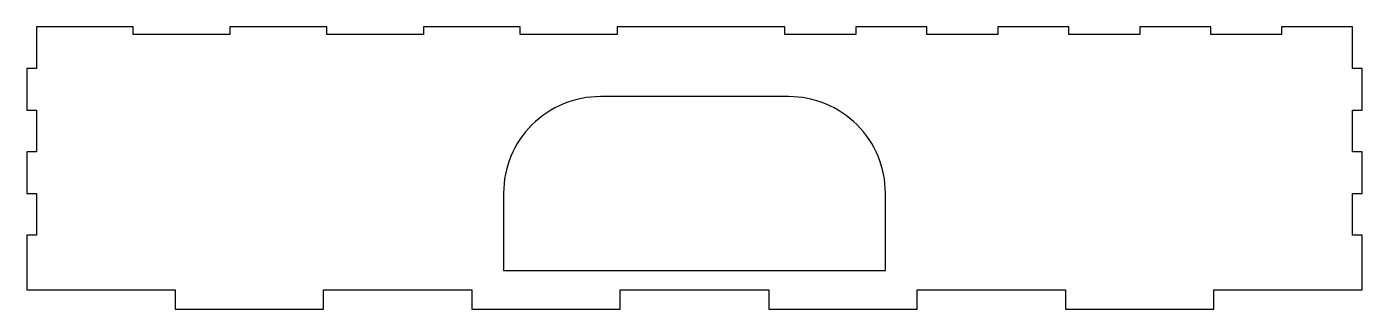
# Model space of a CAD drawing. Header units: millimetres. Extents: x -1577 to -887, y -8 to 138.
import ezdxf

# ---------------------------------------------------------------- set-up
doc = ezdxf.new("R2010")
doc.units = ezdxf.units.MM
doc.layers.get('0').update_dxf_attribs({"linetype": 'CONTINUOUS'})

msp = doc.modelspace()

# ---------------------------------------------------------------- linework, layer by layer
msp.add_lwpolyline([(-1500.83, 1.88), (-1500.83, -8.12), (-1424.17, -8.12), (-1424.17, 1.88), (-1347.5, 1.88), (-1347.5, -8.12), (-1270.83, -8.12), (-1270.83, 1.88), (-1194.17, 1.88), (-1194.17, -8.12), (-1117.5, -8.12), (-1117.5, 1.88), (-1040.83, 1.88), (-1040.83, -8.12), (-964.17, -8.12), (-964.17, 1.88), (-887.5, 1.88), (-887.5, 30.14), (-892.5, 30.14), (-892.5, 51.71), (-887.5, 51.71), (-887.5, 73.29), (-892.5, 73.29), (-892.5, 94.86), (-887.5, 94.86), (-887.5, 116.43), (-892.5, 116.43), (-892.5, 138), (-929.17, 138), (-929.17, 134), (-965.83, 134), (-965.83, 138), (-1002.5, 138), (-1002.5, 134), (-1039.17, 134), (-1039.17, 138), (-1075.83, 138), (-1075.83, 134), (-1112.5, 134), (-1112.5, 138), (-1149.17, 138), (-1149.17, 134), (-1185.83, 134), (-1185.83, 138), (-1272.5, 138), (-1272.5, 134), (-1322.5, 134), (-1322.5, 138), (-1372.5, 138), (-1372.5, 134), (-1422.5, 134), (-1422.5, 138), (-1472.5, 138), (-1472.5, 134), (-1522.5, 134), (-1522.5, 138), (-1572.5, 138), (-1572.5, 116.43), (-1577.5, 116.43), (-1577.5, 94.86), (-1572.5, 94.86), (-1572.5, 73.29), (-1577.5, 73.29), (-1577.5, 51.71), (-1572.5, 51.71), (-1572.5, 30.14), (-1577.5, 30.14), (-1577.5, 1.88)], close=True)
msp.add_lwpolyline([(-1281.13, 101.87, 0.414214), (-1331.13, 51.87), (-1331.13, 11.87), (-1133.87, 11.87), (-1133.87, 51.87, 0.414214), (-1183.87, 101.87)], format="xyb", close=True)

doc.saveas('drawing.dxf')
